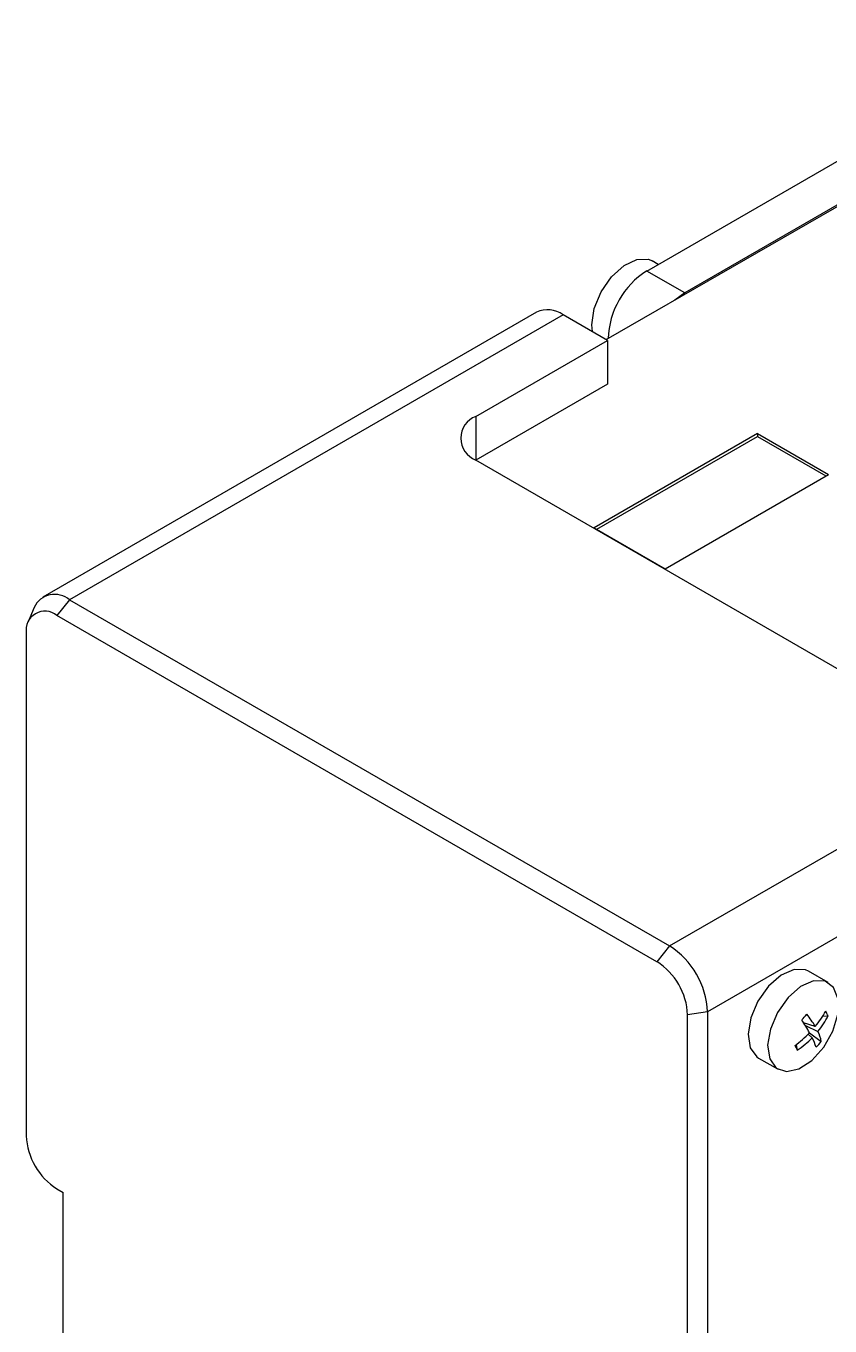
# Model space of a CAD drawing. Header units: millimetres. Extents: x 1258 to 2922, y -135 to 1239.
# Drawn here: x 1673.84 to 1696.29, y 501.46 to 537.78 of the extents above; entities that cross this region are included whole.
import ezdxf

# ---------------------------------------------------------------- set-up
doc = ezdxf.new("R2010")
doc.units = ezdxf.units.MM
doc.header["$LTSCALE"] = 6

msp = doc.modelspace()

# ---------------------------------------------------------------- linework, layer by layer
at = {"color": 7, "linetype": 'Continuous', "lineweight": 25}
for p, q in [((1691.177, 530.936), (1703.035, 537.782)), ((1704.096, 537.17), (1692.237, 530.324)), ((1690.046, 529.018), (1697.47, 533.304)), ((1691.498, 531.122), (1691.331, 531.218)), ((1692.237, 530.324), (1691.177, 530.936)), ((1692.237, 530.324), (1691.964, 530.126)), ((1688.093, 529.786), (1674.305, 521.827)), ((1688.843, 529.712), (1675.055, 521.752)), ((1690.081, 528.998), (1688.843, 529.712)), ((1686.404, 526.875), (1690.081, 528.998)), ((1690.081, 528.998), (1690.081, 527.773)), ((1690.081, 527.773), (1686.404, 525.651)), ((1694.268, 526.394), (1689.707, 523.761)), ((1694.268, 526.394), (1696.248, 525.251)), ((1694.268, 526.394), (1694.268, 526.312)), ((1689.778, 523.72), (1694.268, 526.312)), ((1694.268, 526.312), (1696.177, 525.21)), ((1698.566, 518.629), (1686.404, 525.651)), ((1691.687, 522.618), (1696.248, 525.251)), ((1689.707, 523.761), (1691.687, 522.618)), ((1675.055, 521.752), (1674.701, 521.312)), ((1675.055, 521.752), (1691.813, 512.078)), ((1674.064, 521.537), (1673.901, 521.138)), ((1691.46, 511.638), (1674.701, 521.312)), ((1673.845, 520.818), (1673.845, 506.773)), ((1691.813, 512.078), (1705.602, 520.038)), ((1706.662, 518.201), (1692.874, 510.241)), ((1691.813, 512.078), (1691.46, 511.638)), ((1696.24, 511.056), (1695.695, 511.371)), ((1692.874, 510.241), (1692.316, 510.154)), ((1692.316, 496.11), (1692.316, 510.154)), ((1692.874, 510.241), (1692.874, 496.196)), ((1696.089, 510.112), (1696.24, 510.124)), ((1695.882, 509.831), (1695.555, 509.93)), ((1695.605, 509.853), (1695.956, 509.69)), ((1695.722, 509.652), (1696.05, 509.407)), ((1695.35, 509.318), (1695.38, 509.164)), ((1695.797, 509.512), (1695.684, 509.613)), ((1694.295, 508.946), (1694.841, 508.632)), ((1674.701, 505.29), (1674.878, 505.188)), ((1674.878, 494.745), (1674.878, 505.188))]:
    msp.add_line(p, q, dxfattribs=at)
at = {"color": 8, "linetype": 'Continuous', "lineweight": 25}
msp.add_line((1686.404, 526.875), (1686.404, 525.651), dxfattribs=at)
at = {"color": 7, "linetype": 'Continuous', "lineweight": 25, "flags": 128}
for points in [[(1689.657, 529.243), (1689.642, 529.434), (1689.708, 529.886), (1689.9, 530.354), (1690.19, 530.775), (1690.54, 531.092), (1690.902, 531.262), (1691.228, 531.263), (1691.331, 531.218)], [(1695.121, 510.638), (1694.826, 510.222), (1694.627, 509.756), (1694.551, 509.301), (1694.609, 508.92), (1694.793, 508.663), (1695.077, 508.566), (1695.425, 508.642), (1695.788, 508.88), (1696.117, 509.248), (1696.369, 509.697), (1696.509, 510.165), (1696.518, 510.59), (1696.395, 510.915), (1696.157, 511.095), (1695.835, 511.105), (1695.474, 510.946), (1695.121, 510.638)], [(1695.695, 511.371), (1695.611, 511.409), (1695.29, 511.42), (1694.928, 511.261), (1694.576, 510.953)], [(1694.576, 510.953), (1694.28, 510.537), (1694.081, 510.071), (1694.006, 509.616), (1694.063, 509.235), (1694.247, 508.978), (1694.295, 508.946)]]:
    msp.add_lwpolyline(points, dxfattribs=at)
at = {"color": 7, "linetype": 'Continuous', "lineweight": 25}
for centre, radius, start, end in [((1692.404, 528.984), 2.306, 122.1411, 178.3887), ((1688.404, 529.099), 0.754, 54.3824, 114.3071), ((1686.636, 526.263), 0.655, 110.7834, 249.2166), ((1674.643, 521.258), 0.643, 50.2108, 154.3557), ((1674.367, 520.903), 0.529, 50.7967, 189.214), ((1690.571, 510.136), 2.305, 2.6055, 57.3945), ((1690.457, 510.07), 1.862, 2.6055, 57.3945), ((1688.738, 516.21), 9.178, 317.4915, 318.8331), ((1691.055, 507.027), 5.355, 29.3663, 33.8263), ((1693.439, 508.386), 2.838, 30.5963, 38.8958), ((1693.674, 511.674), 2.876, 320.1423, 330.3549), ((1694.071, 511.235), 2.437, 320.6723, 332.9038), ((1695.298, 509.708), 1.03, 23.8451, 31.8308), ((1693.204, 512.085), 3.501, 307.0512, 316.0064), ((1694.981, 509.211), 1.087, 10.4148, 26.1797), ((1698.758, 511.029), 3.858, 206.7727, 208.9033), ((1693.809, 511.466), 2.787, 304.3264, 315.5095), ((1694.244, 508.718), 1.744, 17.6573, 27.0951), ((1694.411, 510.73), 2.106, 315.2378, 321.0867), ((1675.704, 506.858), 1.862, 182.6055, 237.3945)]:
    msp.add_arc(centre, radius, start, end, dxfattribs=at)

doc.saveas('drawing.dxf')
